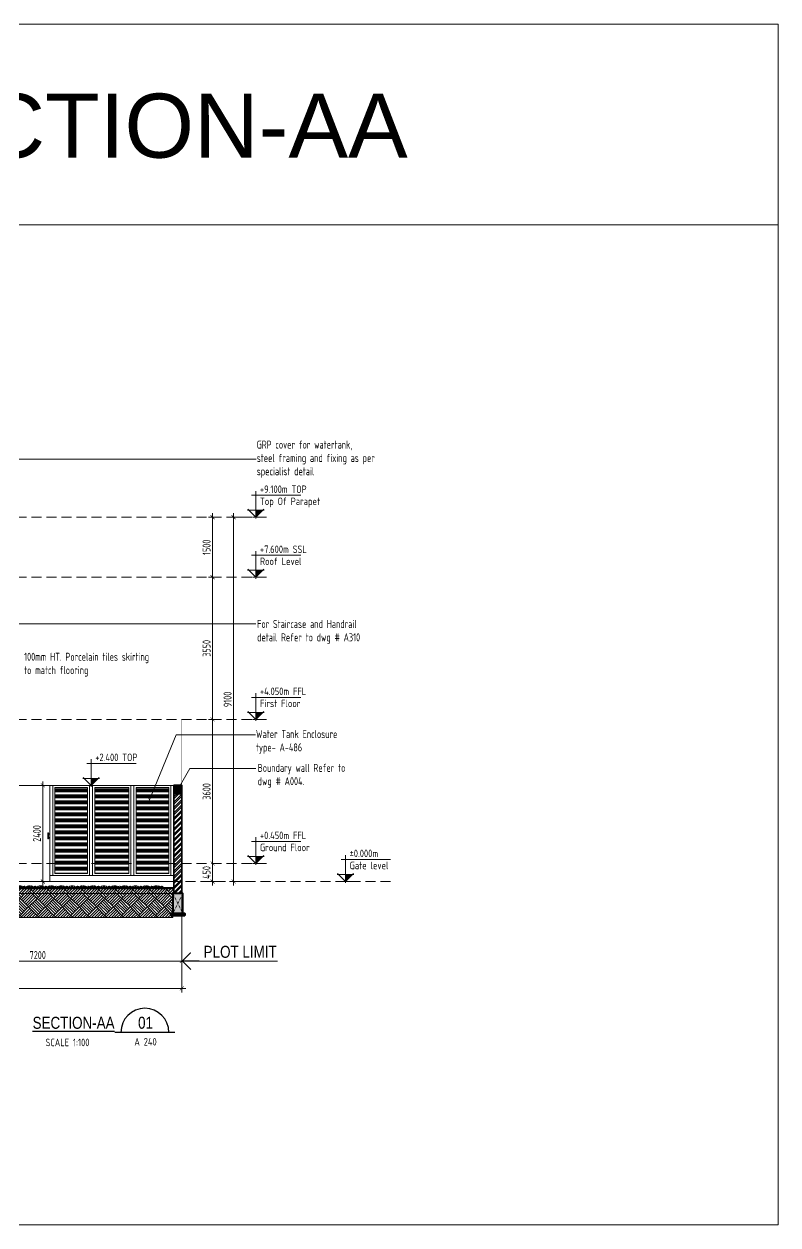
# Model space of a CAD drawing. Header units: millimetres. Extents: x -6181 to 191287, y -8583 to 23546.
# Drawn here: x 30647 to 49490, y -8583 to 21425 of the extents above; entities that cross this region are included whole.
import ezdxf
from ezdxf.enums import TextEntityAlignment as Align

# ---------------------------------------------------------------- set-up
doc = ezdxf.new("R2010")
doc.units = ezdxf.units.MM
doc.header["$MEASUREMENT"] = 0
for name, pattern in [('1735-DT-5BR-SEC_AA$0$DASHED', [0.75, 0.5, -0.25]), ('1735-DT-5BR-SEC_AA$0$HIDDEN', [0.375, 0.25, -0.125]), ('1735-DT-5BR-SEC_AA$0$PHANTOM', [2.5, 1.25, -0.25, 0.25, -0.25, 0.25, -0.25]), ('ACAD_ISO02W100', [15, 12, -3]), ('DASHED', [0.75, 0.5, -0.25])]:
    doc.linetypes.add(name, pattern=pattern)
for name, color, linetype, lineweight, plot in [('00--ORIGIN', 6, 'Continuous', 0, False), ('00--ORIGIN POINT', 200, 'Continuous', 20, False), ('1735-DT-5BR-SEC_AA$0$00--ORIGIN', 6, 'Continuous', 0, False)]:
    doc.layers.add(name, color=color, linetype=linetype, lineweight=lineweight, plot=plot)
for name, color, linetype in [('01--VIEW-TITLE', 7, 'Continuous'), ('1735-DT-5BR-SEC_AA$0$0-LOUVERS', 252, 'Continuous'), ('1735-DT-5BR-SEC_AA$0$Z- Plot', 1, '1735-DT-5BR-SEC_AA$0$PHANTOM')]:
    doc.layers.add(name, color=color, linetype=linetype)
for name, color, linetype, lineweight in [('05--LEADER', 11, 'Continuous', 20), ('05--TEXT-2', 2, 'Continuous', 25), ('07--DIM-2', 2, 'Continuous', 25), ('1735-DT-5BR-SEC_AA$0$04--HATCH-0', 8, 'Continuous', 5), ('1735-DT-5BR-SEC_AA$0$04--HATCH-1', 251, 'Continuous', 13), ('1735-DT-5BR-SEC_AA$0$06--LINE-0', 8, 'Continuous', 13), ('1735-DT-5BR-SEC_AA$0$06--LINE-1', 9, 'Continuous', 18), ('1735-DT-5BR-SEC_AA$0$06--LINE-2', 2, 'Continuous', 25), ('1735-DT-5BR-SEC_AA$0$06--LINE-5', 5, 'Continuous', 50), ('1735-DT-5BR-SEC_AA$0$A-ELSC-STRC', 51, 'Continuous', 50), ('1735-DT-5BR-SEC_AA$0$E--CONCRETE-4', 4, 'Continuous', 40), ('1735-DT-5BR-SEC_AA$0$E--CONCRETE-Beams', 1, '1735-DT-5BR-SEC_AA$0$HIDDEN', 0), ('1735-DT-5BR-SEC_AA$0$E--CONCRETE-SHADE', 253, 'Continuous', 25), ('1735-DT-5BR-SEC_AA$0$F--BLOCKWALL-3', 3, 'Continuous', 35), ('1735-DT-5BR-SEC_AA$0$F--BLOCKWALL-HATCH', 8, 'Continuous', 13), ('1735-DT-5BR-SEC_AA$0$G--STELWRK-0', 8, 'Continuous', 13), ('1735-DT-5BR-SEC_AA$0$J--WATERPROOFING-HID', 9, '1735-DT-5BR-SEC_AA$0$HIDDEN', 18), ('1735-DT-5BR-SEC_AA$0$Q--BLOCPAVING', 9, 'Continuous', 18), ('1735-DT-5BR-SEC_AA$0$Q--KERBS', 1, 'Continuous', 18), ('1735-DT-5BR-SEC_AA$0$W--ELV-1', 250, '1735-DT-5BR-SEC_AA$0$DASHED', 9), ('1735-DT-5BR-SEC_AA$0$Z--LANDSCAPE-00', 94, 'Continuous', 0), ('W--ELEV-2', 7, 'Continuous', 20), ('W--ELV-1', 250, 'DASHED', 9)]:
    doc.layers.add(name, color=color, linetype=linetype, lineweight=lineweight)
doc.styles.add('1735-DT-5BR-SEC_AA$0$SDC-TEXT', font='arial.ttf')
doc.styles.add('Ariel', font='arial.ttf', dxfattribs={"width": 0.8})
doc.styles.add('ISO', font='isocp2.shx', dxfattribs={"width": 0.8})
doc.styles.add('SDC-TEXT', font='arial.ttf')
doc.dimstyles.new('1-100_AR', dxfattribs={"dimtxt": 200, "dimasz": 100, "dimexe": 100, "dimexo": 100, "dimgap": 0, "dimtad": 0, "dimdec": 0, "dimzin": 12, "dimdsep": 46, "dimtxsty": 'ISO', "dimblk": 'ARCHTICK', "dimcen": 100, "dimdle": 100, "dimclrd": 8, "dimclre": 9, "dimclrt": 2, "dimadec": 0, "dimazin": 0, "dimtfac": 1, "dimtdec": 0, "dimtmove": 0, "dimatfit": 2, "dimldrblk": 'ARCHTICK', "dimfxl": 1, "dimtvp": 0.75, "dimtolj": 1, "dimtzin": 12, "dimlwd": 9, "dimlwe": 9, "dimarcsym": 0})
pattern_1 = [(180, (-108127.42, 12586.46), (-3e-14, -150), []), (180, (-108152.42, 12611.46), (-3e-14, -150), []), (180, (-108177.42, 12636.46), (-3e-14, -150), []), (180, (-108202.42, 12661.46), (-3e-14, -150), [])]

# ---------------------------------------------------------------- blocks, each defined once
blk = doc.blocks.new('V-TITLE1')
at = {"layer": '01--VIEW-TITLE', "color": 4}
blk.add_line((1000, 0), (-1000, 0), dxfattribs=at)
at = {"layer": '01--VIEW-TITLE', "color": 2}
blk.add_arc((0, 0), 800, 0, 180, dxfattribs=at)
at = {"layer": '01--VIEW-TITLE', "color": 4, "style": 'Ariel', "width": 0.8}
blk.add_attdef('VIEWREF', text='', height=400, dxfattribs=at).set_placement((-1008, 118), align=Align.RIGHT)
blk.add_attdef('VREF', text='', height=400, dxfattribs=at).set_placement((23, 321), align=Align.MIDDLE)
at = {"layer": '01--VIEW-TITLE', "color": 2, "style": 'ISO', "width": 0.8}
blk.add_attdef('SCALE', text='', height=250, dxfattribs=at).set_placement((-1028, -462), align=Align.RIGHT)
blk.add_attdef('DWGREF', text='', height=250, dxfattribs=at).set_placement((23, -315), align=Align.MIDDLE)
blk = doc.blocks.new('*U5')
at = {"color": 2}
for p, q in [((0, 875), (0, -46)), ((1503, 734), (-141, 734)), ((-280, 234), (280, 234)), ((0, 0), (-267, 267)), ((267, 267), (0, 0))]:
    blk.add_line(p, q, dxfattribs=at)
blk.add_solid([(0, 234), (234, 234), (0, 0), (234, 234)], dxfattribs=at)
at = {"layer": '00--ORIGIN POINT', "linetype": 'ACAD_ISO02W100', "ltscale": 5}
blk.add_line((270, 0), (-270, 0), dxfattribs=at)
at = {"style": 'ISO', "width": 0.8}
for tag, p in [('LEVEL', (225, 782)), ('FLOOR', (225, 406))]:
    blk.add_attdef(tag, p, '', height=250, dxfattribs=at)
blk = doc.blocks.new('_ArchTick')
at = {"color": 0, "const_width": 0.15}
blk.add_lwpolyline([(-0.5, -0.5), (0.5, 0.5)], dxfattribs=at)
blk = doc.blocks.new('*D38')
at = {"layer": '07--DIM-2', "color": 8, "lineweight": 9, "transparency": 16777216}
blk.add_line((31118, -100), (31118, 2500), dxfattribs=at)
at = {"layer": '07--DIM-2', "color": 9, "lineweight": 9, "transparency": 16777216}
for p, q in [((31190, 2400), (31018, 2400)), ((31190, 0), (31018, 0))]:
    blk.add_line(p, q, dxfattribs=at)
at = {"layer": 'Defpoints', "color": 0, "transparency": 16777216}
for p in [(31118, 2400), (31290, 2400), (31290, 0)]:
    blk.add_point(p, dxfattribs=at)
at = {"layer": '07--DIM-2', "color": 8, "lineweight": 9, "transparency": 16777216, "xscale": 100, "yscale": 100, "zscale": 100}
for p, rotation in [((31118, 2400), 90), ((31118, 0), 270)]:
    blk.add_blockref('_ArchTick', p, dxfattribs=dict(at, rotation=rotation))
at = {"layer": '07--DIM-2', "color": 2, "transparency": 16777216, "insert": (30968, 1200), "char_height": 200, "attachment_point": 5, "rotation": 90, "style": 'ISO'}
blk.add_mtext('\\A1;2400', dxfattribs=at)
blk = doc.blocks.new('*U195')
at = {"layer": '1735-DT-5BR-SEC_AA$0$04--HATCH-1'}
h = blk.add_hatch(dxfattribs=at)
h.set_pattern_fill('AR-PARQ1', color=251, scale=25, angle=45, style=0)
h.set_pattern_definition([(135, (-5580, 5e-10), (-424.264, 3e-14), [300, -300]), (135, (-5544.65, 35.36), (-424.264, 3e-14), [300, -300]), (135, (-5509.3, 70.7), (-424.264, 3e-14), [300, -300]), (135, (-5473.94, 106.07), (-424.264, 3e-14), [300, -300]), (135, (-5438.58, 141.42), (-424.264, 3e-14), [300, -300]), (135, (-5403.22, 176.78), (-424.264, 3e-14), [300, -300]), (135, (-5367.87, 212.13), (-424.264, 3e-14), [300, -300]), (45, (-5792.13, 212.13), (424.264, -3e-14), [300, -300]), (45, (-5827.5, 247.5), (424.264, -3e-14), [300, -300]), (45, (-5862.84, 282.84), (424.264, -3e-14), [300, -300]), (45, (-5898.2, 318.2), (424.264, -3e-14), [300, -300]), (45, (-5933.55, 353.55), (424.264, -3e-14), [300, -300]), (45, (-5968.9, 388.9), (424.264, -3e-14), [300, -300]), (45, (-6004.27, 424.26), (424.264, -3e-14), [300, -300])])
h.paths.add_polyline_path([(-5800, 0), (0, 0), (0, -150), (-5800, -150)])
h = blk.add_hatch(dxfattribs=at)
h.set_pattern_fill('AR-SAND', color=256, scale=25, style=0)
h.paths.add_polyline_path([(371, 0), (371, 50), (275, 50), (275, 0)])
h = blk.add_hatch(dxfattribs=at)
h.set_pattern_fill('AR-SAND', color=256, scale=25, style=0)
h.paths.add_polyline_path([(1180, 0), (1180, 50), (275, 50), (275, 0)])
h = blk.add_hatch(dxfattribs=at)
h.set_pattern_fill('AR-SAND', color=256, scale=25, style=0)
h.paths.add_polyline_path([(371, 0), (371, 50), (275, 50), (275, 0)])
at = {"layer": '1735-DT-5BR-SEC_AA$0$E--CONCRETE-SHADE'}
for points in [[(150, 0), (150, 150), (42, 150, 0.344151), (27, 139), (0, 30), (0, 0)], [(275, 0), (0, 0), (0, -150), (275, -150)], [(275, 50), (159, 50), (159, 0), (275, 0)]]:
    blk.add_hatch(color=256, dxfattribs=at).paths.add_polyline_path(points)
at = {"layer": '1735-DT-5BR-SEC_AA$0$00--ORIGIN', "color": 6}
blk.add_line((1180, 0), (1180, 50), dxfattribs=at)
blk.add_line((1180, 0), (1180, 50), dxfattribs=at)
blk.add_line((1180, 0), (1180, 50), dxfattribs=at)
at = {"layer": '1735-DT-5BR-SEC_AA$0$00--ORIGIN'}
blk.add_lwpolyline([(-5800, 0), (0, 0), (0, -150), (-5800, -150)], close=True, dxfattribs=at)
at = {"layer": '1735-DT-5BR-SEC_AA$0$06--LINE-5', "color": 252, "linetype": 'ByBlock', "const_width": 50}
blk.add_lwpolyline([(0, -25), (-5800, -25)], dxfattribs=at)
at = {"layer": '1735-DT-5BR-SEC_AA$0$06--LINE-5', "linetype": 'ByBlock', "const_width": 10}
blk.add_lwpolyline([(0, 0), (-5800, 0)], dxfattribs=at)
at = {"layer": '1735-DT-5BR-SEC_AA$0$Q--BLOCPAVING', "color": 8}
blk.add_line((0, 0), (-5800, 0), dxfattribs=at)
blk.add_line((0, 0), (-5800, 0), dxfattribs=at)
blk.add_line((0, 0), (-5800, 0), dxfattribs=at)
at = {"layer": '1735-DT-5BR-SEC_AA$0$Q--BLOCPAVING'}
blk.add_line((275, 0), (1180, 0, 0), dxfattribs=at)
blk.add_line((275, 0), (1180, 0, 0), dxfattribs=at)
blk.add_line((275, 0), (1180, 0, 0), dxfattribs=at)
at = {"layer": '1735-DT-5BR-SEC_AA$0$Q--BLOCPAVING', "color": 3, "elevation": 0}
blk.add_lwpolyline([(27, 139), (0, 30), (0, 0), (150, 0), (150, 150), (42, 150, 0.344151)], format="xyb", close=True, dxfattribs=at)
for points in [[(275, 0), (275, -150), (0, -150), (0, 0)], [(159, 50), (159, 0), (275, 0), (275, 50)]]:
    blk.add_lwpolyline(points, close=True, dxfattribs=at)
at = {"layer": '1735-DT-5BR-SEC_AA$0$Q--BLOCPAVING', "color": 8, "elevation": 0}
blk.add_lwpolyline([(1180, 150), (150, 150)], dxfattribs=at)
at = {"layer": '1735-DT-5BR-SEC_AA$0$Q--BLOCPAVING', "elevation": 0}
for points in [[(161, 70), (161, 135), (176, 150), (346, 150), (361, 135), (361, 70)], [(371, 70), (371, 135), (386, 150), (556, 150), (571, 135), (571, 70)], [(581, 70), (581, 135), (596, 150), (766, 150), (781, 135), (781, 70)], [(791, 70), (791, 135), (806, 150), (976, 150), (991, 135), (991, 70)], [(1001, 70), (1001, 135), (1016, 150), (1186, 150), (1201, 135), (1201, 70)]]:
    blk.add_lwpolyline(points, close=True, dxfattribs=at)
at = {"layer": '1735-DT-5BR-SEC_AA$0$Q--KERBS', "elevation": 0}
blk.add_lwpolyline([(1180, 50), (275, 50)], dxfattribs=at)
blk = doc.blocks.new('*U200')
at = {"lineweight": 0}
for p, q in [((-19, 11), (19, 11)), ((26, 8), (0, 34)), ((0, 0), (57, 0)), ((37, 12), (20, 45)), ((57, 11), (47, 48)), ((47, 11), (104, 11)), ((68, 0), (83, 0)), ((75, 11), (75, 49)), ((94, 11), (103, 48)), ((94, 0), (151, 0)), ((113, 9), (130, 43)), ((124, 8), (151, 34)), ((132, 11), (170, 11)), ((151, 0), (198, 0)), ((189, 0), (181, 29)), ((207, 0), (207, 38)), ((217, 0), (264, 0)), ((226, 0), (234, 29)), ((245, 11), (283, 11)), ((290, 8), (264, 34)), ((264, 0), (320, 0)), ((301, 12), (284, 45)), ((320, 11), (311, 48)), ((311, 11), (368, 11)), ((332, 0), (347, 0)), ((339, 11), (339, 49)), ((358, 11), (367, 48)), ((358, 0), (415, 0)), ((377, 9), (394, 43)), ((388, 8), (415, 34)), ((396, 11), (434, 11)), ((415, 0), (462, 0)), ((452, 0), (445, 29)), ((471, 0), (471, 38)), ((481, 0), (528, 0)), ((490, 0), (497, 29)), ((509, 11), (547, 11)), ((554, 8), (528, 34)), ((528, 0), (584, 0)), ((564, 12), (548, 45)), ((584, 11), (575, 48)), ((575, 11), (631, 11)), ((596, 0), (611, 0)), ((603, 11), (603, 49)), ((622, 11), (631, 48)), ((622, 0), (679, 0)), ((641, 9), (658, 43)), ((652, 8), (679, 34)), ((660, 11), (697, 11)), ((679, 0), (726, 0)), ((716, 0), (709, 29)), ((735, 0), (735, 38)), ((745, 0), (792, 0)), ((754, 0), (761, 29)), ((773, 11), (811, 11)), ((818, 8), (791, 34)), ((792, 0), (848, 0)), ((828, 12), (811, 45)), ((848, 11), (839, 48)), ((839, 11), (895, 11)), ((860, 0), (875, 0)), ((867, 11), (867, 49)), ((886, 11), (895, 48)), ((886, 0), (943, 0)), ((905, 9), (922, 43)), ((916, 8), (943, 34)), ((924, 11), (961, 11)), ((943, 0), (990, 0)), ((980, 0), (973, 29)), ((999, 0), (999, 38)), ((1008, 0), (1056, 0)), ((1018, 0), (1025, 29)), ((1037, 11), (1074, 11)), ((1082, 8), (1055, 34)), ((1056, 0), (1112, 0)), ((1092, 12), (1075, 45)), ((1112, 11), (1103, 48)), ((1103, 11), (1159, 11)), ((1123, 0), (1139, 0)), ((1131, 11), (1131, 49)), ((1150, 11), (1159, 48)), ((1150, 0), (1206, 0)), ((1169, 9), (1186, 43)), ((1180, 8), (1207, 34)), ((1188, 11), (1225, 11)), ((1206, 0), (1254, 0)), ((1244, 0), (1237, 29)), ((1263, 0), (1263, 38)), ((1272, 0), (1320, 0)), ((1282, 0), (1289, 29)), ((1301, 11), (1338, 11)), ((1346, 8), (1319, 34)), ((1320, 0), (1376, 0)), ((1356, 12), (1339, 45)), ((1376, 11), (1367, 48)), ((1367, 11), (1423, 11)), ((1387, 0), (1402, 0)), ((1395, 11), (1395, 49)), ((1414, 11), (1423, 48)), ((1414, 0), (1470, 0)), ((1433, 9), (1449, 43)), ((1444, 8), (1471, 34)), ((1451, 11), (1489, 11)), ((1470, 0), (1517, 0)), ((1508, 0), (1501, 29)), ((1527, 0), (1527, 38)), ((1536, 0), (1583, 0)), ((1546, 0), (1553, 29)), ((1565, 11), (1602, 11)), ((1610, 8), (1583, 34)), ((1583, 0), (1640, 0)), ((1620, 12), (1603, 45)), ((1640, 11), (1631, 48)), ((1631, 11), (1687, 11)), ((1651, 0), (1666, 0)), ((1659, 11), (1659, 49)), ((1678, 11), (1687, 48)), ((1678, 0), (1734, 0)), ((1696, 9), (1713, 43)), ((1708, 8), (1734, 34)), ((1715, 11), (1753, 11)), ((1734, 0), (1781, 0)), ((1772, 0), (1765, 29)), ((1791, 0), (1791, 38)), ((1800, 0), (1847, 0)), ((1810, 0), (1817, 29)), ((1828, 11), (1866, 11)), ((1874, 8), (1847, 34)), ((1847, 0), (1904, 0)), ((1884, 12), (1867, 45)), ((1894, 11), (1951, 11)), ((1904, 11), (1895, 48)), ((1915, 0), (1930, 0)), ((1923, 11), (1923, 49)), ((1942, 11), (1951, 48)), ((1942, 0), (1998, 0)), ((1960, 9), (1977, 43)), ((1972, 8), (1998, 34)), ((1979, 11), (2017, 11)), ((1998, 0), (2045, 0)), ((2036, 0), (2028, 29)), ((2055, 0), (2055, 38)), ((2064, 0), (2111, 0)), ((2074, 0), (2081, 29)), ((2092, 11), (2130, 11)), ((2138, 8), (2111, 34)), ((2111, 0), (2168, 0)), ((2148, 12), (2131, 45)), ((2158, 11), (2215, 11)), ((2168, 11), (2159, 48)), ((2179, 0), (2194, 0)), ((2187, 11), (2187, 49)), ((2205, 11), (2215, 48)), ((2205, 0), (2262, 0)), ((2224, 9), (2241, 43)), ((2236, 8), (2262, 34)), ((2243, 11), (2281, 11)), ((2262, 0), (2309, 0)), ((2300, 0), (2292, 29)), ((2319, 0), (2319, 38)), ((2328, 0), (2375, 0)), ((2337, 0), (2345, 29)), ((2356, 11), (2394, 11)), ((2401, 8), (2375, 34)), ((2375, 0), (2432, 0)), ((2412, 12), (2395, 45)), ((2422, 11), (2479, 11)), ((2432, 11), (2423, 48)), ((2443, 0), (2458, 0)), ((2450, 11), (2450, 49)), ((2469, 11), (2478, 48)), ((2469, 0), (2526, 0)), ((2488, 9), (2505, 43)), ((2500, 8), (2526, 34)), ((2507, 11), (2545, 11)), ((2526, 0), (2573, 0)), ((2564, 0), (2556, 29)), ((2582, 0), (2582, 38)), ((2592, 0), (2639, 0)), ((2601, 0), (2609, 29)), ((2620, 11), (2658, 11)), ((2665, 8), (2639, 34)), ((2639, 0), (2696, 0)), ((2676, 12), (2659, 45)), ((2696, 11), (2686, 48)), ((2686, 11), (2743, 11)), ((2707, 0), (2722, 0)), ((2714, 11), (2714, 49)), ((2733, 11), (2742, 48)), ((2733, 0), (2790, 0)), ((2752, 9), (2769, 43)), ((2763, 8), (2790, 34)), ((2771, 11), (2809, 11)), ((2790, 0), (2837, 0)), ((2828, 0), (2820, 29)), ((2846, 0), (2846, 38)), ((2856, 0), (2903, 0)), ((2865, 0), (2873, 29)), ((2884, 11), (2922, 11)), ((2929, 8), (2903, 34)), ((2903, 0), (2959, 0)), ((2940, 12), (2923, 45)), ((2959, 11), (2950, 48)), ((2950, 11), (3007, 11)), ((2971, 0), (2986, 0)), ((2978, 11), (2978, 49)), ((2997, 11), (3006, 48)), ((2997, 0), (3054, 0)), ((3016, 9), (3033, 43)), ((3027, 8), (3054, 34)), ((3035, 11), (3073, 11)), ((3054, 0), (3101, 0)), ((3091, 0), (3084, 29)), ((3110, 0), (3110, 38)), ((3120, 0), (3167, 0)), ((3129, 0), (3136, 29)), ((3148, 11), (3186, 11)), ((3193, 8), (3167, 34)), ((3167, 0), (3223, 0)), ((3203, 12), (3187, 45)), ((3223, 11), (3214, 48)), ((3214, 11), (3270, 11)), ((3235, 0), (3250, 0)), ((3242, 11), (3242, 49)), ((3261, 11), (3270, 48)), ((3261, 0), (3318, 0)), ((3280, 9), (3297, 43)), ((3291, 8), (3318, 34)), ((3299, 11), (3336, 11)), ((3318, 0), (3365, 0)), ((3355, 0), (3348, 29)), ((3374, 0), (3374, 38)), ((3384, 0), (3431, 0)), ((3393, 0), (3400, 29)), ((3412, 11), (3450, 11)), ((3457, 8), (3430, 34)), ((3431, 0), (3487, 0)), ((3467, 12), (3450, 45)), ((3487, 11), (3478, 48)), ((3478, 11), (3534, 11)), ((3499, 0), (3514, 0)), ((3506, 11), (3506, 49)), ((3525, 11), (3534, 48)), ((3525, 0), (3582, 0)), ((3544, 9), (3561, 43)), ((3555, 8), (3582, 34)), ((3563, 11), (3600, 11)), ((3582, 0), (3629, 0)), ((3619, 0), (3612, 29)), ((3638, 0), (3638, 38)), ((3647, 0), (3695, 0)), ((3657, 0), (3664, 29)), ((3676, 11), (3713, 11)), ((3721, 8), (3694, 34)), ((3695, 0), (3751, 0)), ((3731, 12), (3714, 45)), ((3751, 11), (3742, 48)), ((3742, 11), (3798, 11)), ((3762, 0), (3778, 0)), ((3770, 11), (3770, 49)), ((3789, 11), (3798, 48)), ((3789, 0), (3845, 0)), ((3808, 9), (3825, 43)), ((3819, 8), (3846, 34)), ((3827, 11), (3864, 11)), ((3845, 0), (3893, 0)), ((3883, 0), (3876, 29)), ((3902, 0), (3902, 38)), ((3911, 0), (3959, 0)), ((3921, 0), (3928, 29)), ((3940, 11), (3977, 11)), ((3985, 8), (3958, 34)), ((3959, 0), (4015, 0)), ((3995, 12), (3978, 45)), ((4015, 11), (4006, 48)), ((4006, 11), (4062, 11)), ((4026, 0), (4041, 0)), ((4034, 11), (4034, 49)), ((4053, 11), (4062, 48)), ((4053, 0), (4109, 0)), ((4072, 9), (4088, 43)), ((4083, 8), (4110, 34)), ((4090, 11), (4128, 11)), ((4109, 0), (4156, 0)), ((4147, 0), (4140, 29)), ((4166, 0), (4166, 38)), ((4175, 0), (4222, 0)), ((4185, 0), (4192, 29)), ((4204, 11), (4241, 11)), ((4249, 8), (4222, 34)), ((4222, 0), (4279, 0)), ((4259, 12), (4242, 45)), ((4279, 11), (4270, 48)), ((4270, 11), (4326, 11)), ((4290, 0), (4305, 0)), ((4298, 11), (4298, 49)), ((4317, 11), (4326, 48)), ((4317, 0), (4373, 0)), ((4335, 9), (4352, 43)), ((4347, 8), (4373, 34)), ((4354, 11), (4392, 11)), ((4373, 0), (4420, 0)), ((4411, 0), (4404, 29)), ((4430, 0), (4430, 38)), ((4439, 0), (4486, 0)), ((4449, 0), (4456, 29)), ((4467, 11), (4505, 11)), ((4513, 8), (4486, 34)), ((4486, 0), (4543, 0)), ((4523, 12), (4506, 45)), ((4533, 11), (4590, 11)), ((4543, 11), (4534, 48)), ((4554, 0), (4569, 0)), ((4562, 11), (4562, 49)), ((4581, 11), (4590, 48)), ((4581, 0), (4637, 0)), ((4599, 9), (4616, 43)), ((4611, 8), (4637, 34)), ((4618, 11), (4656, 11)), ((4637, 0), (4684, 0)), ((4675, 0), (4667, 29)), ((4694, 0), (4694, 38)), ((4703, 0), (4750, 0)), ((4713, 0), (4720, 29)), ((4731, 11), (4769, 11)), ((4777, 8), (4750, 34)), ((4750, 0), (4807, 0)), ((4787, 12), (4770, 45)), ((4797, 11), (4854, 11)), ((4807, 11), (4798, 48)), ((4818, 0), (4833, 0)), ((4826, 11), (4826, 49)), ((4844, 11), (4854, 48)), ((4844, 0), (4901, 0)), ((4863, 9), (4880, 43)), ((4875, 8), (4901, 34)), ((4882, 11), (4920, 11)), ((4901, 0), (4948, 0)), ((4939, 0), (4931, 29)), ((4958, 0), (4958, 38)), ((4967, 0), (5014, 0)), ((4976, 0), (4984, 29)), ((4995, 11), (5033, 11)), ((5040, 8), (5014, 34)), ((5014, 0), (5071, 0)), ((5051, 12), (5034, 45)), ((5061, 11), (5118, 11)), ((5071, 11), (5062, 48)), ((5082, 0), (5097, 0)), ((5090, 11), (5090, 49)), ((5108, 11), (5117, 48)), ((5108, 0), (5165, 0)), ((5127, 9), (5144, 43)), ((5139, 8), (5165, 34)), ((5146, 11), (5184, 11)), ((5165, 0), (5212, 0)), ((5203, 0), (5195, 29)), ((5221, 0), (5221, 38)), ((5231, 0), (5278, 0)), ((5240, 0), (5248, 29)), ((5259, 11), (5297, 11)), ((5304, 8), (5278, 34)), ((5278, 0), (5335, 0)), ((5315, 12), (5298, 45)), ((5335, 11), (5325, 48)), ((5325, 11), (5382, 11)), ((5346, 0), (5361, 0)), ((5353, 11), (5353, 49)), ((5372, 11), (5381, 48)), ((5372, 0), (5429, 0)), ((5391, 9), (5408, 43)), ((5402, 8), (5429, 34)), ((5410, 11), (5448, 11)), ((5429, 0), (5476, 0)), ((5467, 0), (5459, 29)), ((5485, 0), (5485, 38)), ((5495, 0), (5542, 0)), ((5504, 0), (5512, 29))]:
    blk.add_line(p, q, dxfattribs=at)
blk = doc.blocks.new('1735-DT-5BR-SEC_AA$0$WATER ENC')
at = {"layer": '1735-DT-5BR-SEC_AA$0$G--STELWRK-0'}
h = blk.add_hatch(dxfattribs=at)
h.set_pattern_fill('ANSI34', color=252, scale=200, angle=135, style=0)
h.set_pattern_definition(pattern_1)
h.paths.add_polyline_path([(943, -50), (128, -50), (128, -2200), (943, -2200)])
h = blk.add_hatch(dxfattribs=at)
h.set_pattern_fill('ANSI34', color=252, scale=200, angle=135, style=0)
h.set_pattern_definition(pattern_1)
h.paths.add_polyline_path([(1124, -50), (1977, -50), (1977, -2200), (1124, -2200)])
h = blk.add_hatch(dxfattribs=at)
h.set_pattern_fill('ANSI34', color=252, scale=200, angle=135, style=0)
h.set_pattern_definition([(180, (-107094.09, 12586.46), (-3e-14, -150), []), (180, (-107119.09, 12611.46), (-3e-14, -150), []), (180, (-107144.09, 12636.46), (-3e-14, -150), []), (180, (-107169.09, 12661.46), (-3e-14, -150), [])])
h.paths.add_polyline_path([(2157, -50), (2972, -50), (2972, -2200), (2157, -2200)])
for p, q in [((-30, -1206), (0, -1206)), ((-30, -1216), (0, -1216)), ((-30, -1305), (0, -1305)), ((-30, -1315), (0, -1315))]:
    blk.add_line(p, q, dxfattribs=at)
blk.add_lwpolyline([(3100, -2250), (3100, 0), (0, 0), (0, -2250)], dxfattribs=at)
blk.add_lwpolyline([(3100, -2250), (3100, 0), (0, 0), (0, -2250)], dxfattribs=at)
for points in [[(0, 0), (75, 0), (75, -2250), (0, -2250)], [(996, 0), (1071, 0), (1071, -2250), (996, -2250)], [(2029, 0), (2104, 0), (2104, -2250), (2029, -2250)], [(3025, 0), (3100, 0), (3100, -2250), (3025, -2250)], [(943, -50), (128, -50), (128, -2200), (943, -2200)], [(1124, -50), (1977, -50), (1977, -2200), (1124, -2200)], [(2157, -50), (2972, -50), (2972, -2200), (2157, -2200)], [(-30, -1336), (-50, -1336), (-50, -1186), (-30, -1186)], [(0, -2400), (3100, -2400), (3100, -2250), (0, -2250)]]:
    blk.add_lwpolyline(points, close=True, dxfattribs=at)
blk = doc.blocks.new('*U186')
at = {"ltscale": 300}
for p, q in [((0, 0), (250, -500)), ((250, 0), (0, -500))]:
    blk.add_line(p, q, dxfattribs=at)
blk.add_lwpolyline([(0, -500), (0, 0), (250, 0), (250, -500)], close=True, dxfattribs=at)
blk = doc.blocks.new('1735-DT-5BR-SEC_AA$0$B WALL')
at = {"layer": '1735-DT-5BR-SEC_AA$0$04--HATCH-0'}
h = blk.add_hatch(dxfattribs=at)
h.set_pattern_fill('AR-CONC', color=256, scale=0.3, style=0)
h.set_pattern_definition([(50, (-4301.423, 1376.474), (54.6554, -4.78173), [5.715, -62.865]), (355, (-4301.423, 1376.474), (-10.573, 57.31705), [4.572, -50.2922]), (100.4514, (-4296.87, 1376.075), (44.0824, 52.5353), [4.857, -53.4271]), (46.1842, (-4301.423, 1391.714), (81.3237, -12.6127), [8.5725, -94.2975]), (96.6356, (-4294.65, 1390.66), (71.2212, 74.2278), [7.2855, -80.1407]), (351.1842, (-4301.42, 1391.71), (71.2212, 74.2278), [6.858, -75.4379]), (21, (-4293.803, 1387.904), (45.4843, -30.67956), [5.715, -62.865]), (326, (-4293.803, 1387.904), (18.5406, 55.2564), [4.572, -50.292]), (71.4514, (-4290.013, 1385.347), (64.0249, 24.57683), [4.857, -53.427]), (37.5, (-4301.423, 1376.474), (0.92658, 25.36651), [0, -49.6824, 0, -51.054, 0, -50.4825]), (7.5, (-4301.423, 1376.474), (20.0459, 30.05417), [0, -29.1084, 0, -48.5394, 0, -19.2405]), (327.5, (-4318.416, 1376.474), (40.67718, -1.71862), [0, -19.05, 0, -59.436, 0, -78.867]), (317.5, (-4326.036, 1376.474), (44.43875, 7.62795), [0, -24.765, 0, -39.4716, 0, -56.007])])
h.paths.add_polyline_path([(275, -550), (275, -500), (-75, -500), (-75, -550)])
at = {"layer": '1735-DT-5BR-SEC_AA$0$E--CONCRETE-SHADE'}
h = blk.add_hatch(color=256, dxfattribs=at)
h.dxf.hatch_style = 1
h.paths.add_polyline_path([(0, 2500), (200, 2500), (200, 2700), (0, 2700)])
h = blk.add_hatch(color=256, dxfattribs=at)
h.dxf.hatch_style = 1
h.paths.add_polyline_path([(-25, -500), (225, -500), (225, 0), (-25, 0)])
at = {"layer": '1735-DT-5BR-SEC_AA$0$F--BLOCKWALL-HATCH'}
h = blk.add_hatch(dxfattribs=at)
h.set_pattern_fill('ANSI32', color=256, scale=250)
h.set_pattern_definition([(45, (-100003.61, 300), (-66.29126, 66.29126), []), (45, (-99959.42, 300), (-66.29126, 66.29126), [])])
h.paths.add_polyline_path([(0, 2500), (200, 2500), (200, 0), (0, 0)])
at = {"layer": '1735-DT-5BR-SEC_AA$0$04--HATCH-1'}
blk.add_line((0, 300), (200, 300), dxfattribs=at)
at = {"layer": '1735-DT-5BR-SEC_AA$0$A-ELSC-STRC'}
blk.add_lwpolyline([(-75, -550), (275, -550), (275, -500), (-75, -500)], close=True, dxfattribs=at)
at = {"layer": '1735-DT-5BR-SEC_AA$0$E--CONCRETE-4'}
for points in [[(0, 2500), (200, 2500), (200, 2700), (0, 2700)], [(-25, -500), (225, -500), (225, 0), (-25, 0)]]:
    blk.add_lwpolyline(points, close=True, dxfattribs=at)
at = {"layer": '1735-DT-5BR-SEC_AA$0$F--BLOCKWALL-3'}
blk.add_lwpolyline([(0, 2500), (200, 2500), (200, 0), (0, 0)], close=True, dxfattribs=at)
at = {"layer": '1735-DT-5BR-SEC_AA$0$J--WATERPROOFING-HID', "ltscale": 200, "const_width": 5}
blk.add_lwpolyline([(-35, 0), (-35, -490), (-85, -490), (-85, -560), (285, -560), (285, -490), (235, -490), (235, 0)], dxfattribs=at)
at = {"layer": '1735-DT-5BR-SEC_AA$0$E--CONCRETE-Beams'}
blk.add_blockref('*U186', (-25, 0), dxfattribs=at)
blk = doc.blocks.new('1735-DT-5BR-SEC_AA')
at = {"layer": '1735-DT-5BR-SEC_AA$0$04--HATCH-1'}
h = blk.add_hatch(dxfattribs=at)
h.set_pattern_fill('AR-PARQ1', color=256, scale=25, angle=315, style=0)
edge = h.paths.add_edge_path()
edge.add_line((28315, -150), (27390, -150))
edge.add_line((27390, -150), (27390, -900))
edge.add_line((27390, -900), (34365, -900))
edge.add_line((34365, -900), (34365, -300))
edge.add_line((34365, -300), (28315, -300))
edge.add_line((28315, -300), (28310, -149))
at = {"layer": '1735-DT-5BR-SEC_AA$0$00--ORIGIN', "color": 6}
for points in [[(-6181, 21425), (49490, 21425), (49490, 16408), (-6181, 16408)], [(-6181, 16408), (49490, 16408), (49490, -8583), (-6181, -8583)]]:
    blk.add_lwpolyline(points, close=True, dxfattribs=at)
at = {"layer": '1735-DT-5BR-SEC_AA$0$00--ORIGIN', "elevation": 0}
blk.add_lwpolyline([(28315, -150), (27390, -150), (27390, -900), (34365, -900), (34365, -300), (28315, -300), (28310, -149)], dxfattribs=at)
at = {"layer": '1735-DT-5BR-SEC_AA$0$06--LINE-0'}
blk.add_line((30248, 0), (34390, 0), dxfattribs=at)
at = {"layer": '1735-DT-5BR-SEC_AA$0$06--LINE-1'}
blk.add_line((34390, 2400), (29090, 2400), dxfattribs=at)
at = {"layer": '1735-DT-5BR-SEC_AA$0$W--ELV-1', "ltscale": 500}
for points in [[(36709, 9100), (1469, 9100)], [(36709, 7600), (1469, 7600)], [(36709, 4050), (1469, 4050)], [(36709, 450), (3260, 450)], [(39806, 0), (1469, 0)]]:
    blk.add_lwpolyline(points, dxfattribs=at)
at = {"layer": '1735-DT-5BR-SEC_AA$0$Z- Plot', "color": 12, "ltscale": 500, "true_color": 0xdb0000, "const_width": 10}
blk.add_lwpolyline([(34590, 4050), (34590, -1990)], dxfattribs=at)
at = {"xscale": -1}
blk.add_blockref('*U195', (28590, -150, 0), dxfattribs=at)
at = {"layer": '1735-DT-5BR-SEC_AA$0$0-LOUVERS'}
blk.add_blockref('1735-DT-5BR-SEC_AA$0$WATER ENC', (31290, 2400), dxfattribs=at)
at = {"layer": '1735-DT-5BR-SEC_AA$0$06--LINE-2'}
blk.add_blockref('1735-DT-5BR-SEC_AA$0$B WALL', (34390, -300), dxfattribs=at)
at = {"layer": '1735-DT-5BR-SEC_AA$0$Z--LANDSCAPE-00'}
blk.add_blockref('*U200', (28608, -150, 0), dxfattribs=at)
at = {"layer": '1735-DT-5BR-SEC_AA$0$00--ORIGIN', "color": 6, "insert": (40236, 19685), "char_height": 1600, "width": 28774.3, "attachment_point": 3, "style": '1735-DT-5BR-SEC_AA$0$SDC-TEXT'}
blk.add_mtext('SECTION-AA', dxfattribs=at)
blk = doc.blocks.new('*D65')
at = {"layer": '07--DIM-2', "color": 9, "lineweight": 9, "transparency": 16777216}
for p, q in [((36326, 9100), (35785, 9100)), ((36326, 0), (35785, 0))]:
    blk.add_line(p, q, dxfattribs=at)
at = {"layer": '07--DIM-2', "color": 8, "lineweight": 9, "transparency": 16777216}
blk.add_line((35885, -100), (35885, 9200), dxfattribs=at)
at = {"layer": 'Defpoints', "color": 0, "transparency": 16777216}
for p in [(35885, 9100), (36426, 9100), (36426, 0)]:
    blk.add_point(p, dxfattribs=at)
at = {"layer": '07--DIM-2', "color": 8, "lineweight": 9, "transparency": 16777216, "xscale": 100, "yscale": 100, "zscale": 100}
for p, rotation in [((35885, 9100), 90), ((35885, 0), 270)]:
    blk.add_blockref('_ArchTick', p, dxfattribs=dict(at, rotation=rotation))
at = {"layer": '07--DIM-2', "color": 2, "transparency": 16777216, "insert": (35735, 4550), "char_height": 200, "attachment_point": 5, "rotation": 90, "style": 'ISO'}
blk.add_mtext('\\A1;9100', dxfattribs=at)
blk = doc.blocks.new('*D66')
at = {"layer": '07--DIM-2', "color": 8, "lineweight": 9, "transparency": 16777216}
blk.add_line((35359, -100), (35359, 550), dxfattribs=at)
at = {"layer": '07--DIM-2', "color": 9, "lineweight": 9, "transparency": 16777216}
blk.add_line((35685, 0), (35259, 0), dxfattribs=at)
at = {"layer": 'Defpoints', "color": 0, "transparency": 16777216}
for p in [(35359, 450), (35359, 450), (35785, 0)]:
    blk.add_point(p, dxfattribs=at)
at = {"layer": '07--DIM-2', "color": 8, "lineweight": 9, "transparency": 16777216, "xscale": 100, "yscale": 100, "zscale": 100}
for p, rotation in [((35359, 450), 90), ((35359, 0), 270)]:
    blk.add_blockref('_ArchTick', p, dxfattribs=dict(at, rotation=rotation))
at = {"layer": '07--DIM-2', "color": 2, "transparency": 16777216, "insert": (35209, 225), "char_height": 200, "attachment_point": 5, "rotation": 90, "style": 'ISO'}
blk.add_mtext('\\A1;450', dxfattribs=at)
blk = doc.blocks.new('*D67')
at = {"layer": '07--DIM-2', "color": 9, "lineweight": 9, "transparency": 16777216}
blk.add_line((35497, 4050), (35259, 4050), dxfattribs=at)
at = {"layer": '07--DIM-2', "color": 8, "lineweight": 9, "transparency": 16777216}
blk.add_line((35359, 350), (35359, 4150), dxfattribs=at)
at = {"layer": 'Defpoints', "color": 0, "transparency": 16777216}
for p in [(35359, 4050), (35597, 4050), (35359, 450)]:
    blk.add_point(p, dxfattribs=at)
at = {"layer": '07--DIM-2', "color": 8, "lineweight": 9, "transparency": 16777216, "xscale": 100, "yscale": 100, "zscale": 100}
for p, rotation in [((35359, 4050), 90), ((35359, 450), 270)]:
    blk.add_blockref('_ArchTick', p, dxfattribs=dict(at, rotation=rotation))
at = {"layer": '07--DIM-2', "color": 2, "transparency": 16777216, "insert": (35209, 2250), "char_height": 200, "attachment_point": 5, "rotation": 90, "style": 'ISO'}
blk.add_mtext('\\A1;3600', dxfattribs=at)
blk = doc.blocks.new('*D68')
at = {"layer": '07--DIM-2', "color": 9, "lineweight": 9, "transparency": 16777216}
for p, q in [((35497, 7600), (35259, 7600)), ((35497, 4050), (35259, 4050))]:
    blk.add_line(p, q, dxfattribs=at)
at = {"layer": '07--DIM-2', "color": 8, "lineweight": 9, "transparency": 16777216}
blk.add_line((35359, 3950), (35359, 7700), dxfattribs=at)
at = {"layer": 'Defpoints', "color": 0, "transparency": 16777216}
for p in [(35359, 7600), (35597, 7600), (35597, 4050)]:
    blk.add_point(p, dxfattribs=at)
at = {"layer": '07--DIM-2', "color": 8, "lineweight": 9, "transparency": 16777216, "xscale": 100, "yscale": 100, "zscale": 100}
for p, rotation in [((35359, 7600), 90), ((35359, 4050), 270)]:
    blk.add_blockref('_ArchTick', p, dxfattribs=dict(at, rotation=rotation))
at = {"layer": '07--DIM-2', "color": 2, "transparency": 16777216, "insert": (35209, 5825), "char_height": 200, "attachment_point": 5, "rotation": 90, "style": 'ISO'}
blk.add_mtext('\\A1;3550', dxfattribs=at)
blk = doc.blocks.new('*D69')
at = {"layer": '07--DIM-2', "color": 9, "lineweight": 9, "transparency": 16777216}
for p, q in [((35497, 9100), (35259, 9100)), ((35497, 7600), (35259, 7600))]:
    blk.add_line(p, q, dxfattribs=at)
at = {"layer": '07--DIM-2', "color": 8, "lineweight": 9, "transparency": 16777216}
blk.add_line((35359, 7500), (35359, 9200), dxfattribs=at)
at = {"layer": 'Defpoints', "color": 0, "transparency": 16777216}
for p in [(35359, 9100), (35597, 9100), (35597, 7600)]:
    blk.add_point(p, dxfattribs=at)
at = {"layer": '07--DIM-2', "color": 8, "lineweight": 9, "transparency": 16777216, "xscale": 100, "yscale": 100, "zscale": 100}
for p, rotation in [((35359, 9100), 90), ((35359, 7600), 270)]:
    blk.add_blockref('_ArchTick', p, dxfattribs=dict(at, rotation=rotation))
at = {"layer": '07--DIM-2', "color": 2, "transparency": 16777216, "insert": (35209, 8350), "char_height": 200, "attachment_point": 5, "rotation": 90, "style": 'ISO'}
blk.add_mtext('\\A1;1500', dxfattribs=at)
blk = doc.blocks.new('*D70')
at = {"layer": '07--DIM-2', "color": 9, "lineweight": 9, "transparency": 16777216}
for p, q in [((4590, -1144), (4590, -2770)), ((34590, -1000), (34590, -2770))]:
    blk.add_line(p, q, dxfattribs=at)
at = {"layer": '07--DIM-2', "color": 8, "lineweight": 9, "transparency": 16777216}
blk.add_line((4490, -2670), (34690, -2670), dxfattribs=at)
at = {"layer": 'Defpoints', "color": 0, "transparency": 16777216}
for p in [(34590, -900), (4590, -1044), (34590, -2670)]:
    blk.add_point(p, dxfattribs=at)
at = {"layer": '07--DIM-2', "color": 8, "lineweight": 9, "transparency": 16777216, "xscale": 100, "yscale": 100, "zscale": 100, "rotation": 180}
blk.add_blockref('_ArchTick', (4590, -2670), dxfattribs=at)
at = {"layer": '07--DIM-2', "color": 8, "lineweight": 9, "transparency": 16777216, "xscale": 100, "yscale": 100, "zscale": 100}
blk.add_blockref('_ArchTick', (34590, -2670), dxfattribs=at)
at = {"layer": '07--DIM-2', "color": 2, "transparency": 16777216, "char_height": 200, "attachment_point": 5, "style": 'ISO'}
for s, insert in [('\\A1;30000', (19590, -2520)), ('\\A1;PLOT DIMENSION', (19590, -2822))]:
    blk.add_mtext(s, dxfattribs=dict(at, insert=insert))
blk = doc.blocks.new('Leader Aero')
at = {"ltscale": 0.03}
blk.add_line((-1.41, 0), (0, 0), dxfattribs=at)
at = {"ltscale": 0.03, "const_width": 0.1}
blk.add_lwpolyline([(-0.71, 0.71), (0, 0), (-0.71, -0.71)], dxfattribs=at)
blk = doc.blocks.new('*D116')
at = {"layer": '07--DIM-2', "color": 9, "lineweight": 9, "transparency": 16777216}
for p, q in [((27390, -100), (27390, -2089)), ((34590, -394), (34590, -2089))]:
    blk.add_line(p, q, dxfattribs=at)
at = {"layer": '07--DIM-2', "color": 8, "lineweight": 9, "transparency": 16777216}
blk.add_line((27290, -1989), (34690, -1989), dxfattribs=at)
at = {"layer": 'Defpoints', "color": 0, "transparency": 16777216}
for p in [(27390, 0), (34590, -294), (34590, -1989)]:
    blk.add_point(p, dxfattribs=at)
at = {"layer": '07--DIM-2', "color": 8, "lineweight": 9, "transparency": 16777216, "xscale": 100, "yscale": 100, "zscale": 100, "rotation": 180}
blk.add_blockref('_ArchTick', (27390, -1989), dxfattribs=at)
at = {"layer": '07--DIM-2', "color": 8, "lineweight": 9, "transparency": 16777216, "xscale": 100, "yscale": 100, "zscale": 100}
blk.add_blockref('_ArchTick', (34590, -1989), dxfattribs=at)
at = {"layer": '07--DIM-2', "color": 2, "transparency": 16777216, "insert": (30990, -1839), "char_height": 200, "attachment_point": 5, "style": 'ISO'}
blk.add_mtext('\\A1;7200', dxfattribs=at)

msp = doc.modelspace()

# ---------------------------------------------------------------- linework, layer by layer
at = {"layer": 'W--ELV-1', "ltscale": 500}
for points in [[(36709.2, 9100), (1469.5, 9100)], [(36709.2, 7600), (1469.5, 7600)], [(36709.2, 4050), (1469.5, 4050)], [(36709.2, 450), (3259.7, 450)], [(39805.5, 0), (1469.5, 0)]]:
    msp.add_lwpolyline(points, dxfattribs=at)

# ---------------------------------------------------------------- block references
ref = msp.add_blockref('V-TITLE1', (33666.7, -3769.3), dxfattribs=dict(xscale=0.75, yscale=0.75, zscale=0.75))
ref.add_attrib('VREF', '01', dxfattribs={"layer": '01--VIEW-TITLE', "color": 4, "height": 300, "style": 'Ariel', "width": 0.8}).set_placement((33683.6, -3528.7, 16042302.1), align=Align.MIDDLE)
ref.add_attrib('VIEWREF', '%%USECTION-AA', dxfattribs={"layer": '01--VIEW-TITLE', "color": 4, "height": 300, "style": 'Ariel', "width": 0.8}).set_placement((32910.3, -3680.8, 16042302.1), align=Align.RIGHT)
ref.add_attrib('DWGREF', 'A 240', dxfattribs={"layer": '01--VIEW-TITLE', "color": 2, "height": 187.5, "style": 'ISO', "width": 0.8}).set_placement((33683.6, -4005.2, 16042302.1), align=Align.MIDDLE)
ref.add_attrib('SCALE', 'SCALE 1:100', dxfattribs={"layer": '01--VIEW-TITLE', "color": 2, "height": 187.5, "style": 'ISO', "width": 0.8}).set_placement((32282.1, -4115.8, 16042302.1), align=Align.RIGHT)

# ---------------------------------------------------------------- texts
at = {"layer": '00--ORIGIN', "color": 6, "insert": (40236.5, 19684.7), "char_height": 1600, "width": 28774.304, "attachment_point": 3, "style": 'SDC-TEXT'}
msp.add_mtext('SECTION-AA', dxfattribs=at)

# ---------------------------------------------------------------- next in the draw order: block references
msp.add_blockref('1735-DT-5BR-SEC_AA', (0, 0))

# ---------------------------------------------------------------- next in the draw order: block references
at = {"layer": 'W--ELEV-2'}
ref = msp.add_blockref('*U5', (36439.3, 9100), dxfattribs=dict(at, xscale=0.75, yscale=0.75, zscale=0.75))
ref.add_attrib('LEVEL', '+9.100m TOP', (36543.8, 9707.6, -698143.2), dxfattribs={"layer": '0', "height": 187.5, "style": 'ISO', "width": 0.8})
ref.add_attrib('FLOOR', 'Top Of Parapet', (36543.8, 9406, -698143.2), dxfattribs={"layer": '0', "height": 187.5, "style": 'ISO', "width": 0.8})
ref = msp.add_blockref('*U5', (36439.3, 7600), dxfattribs=dict(at, xscale=0.75, yscale=0.75, zscale=0.75))
ref.add_attrib('LEVEL', '+7.600m SSL', (36543.8, 8207.6, -698143.2), dxfattribs={"layer": '0', "height": 187.5, "style": 'ISO', "width": 0.8})
ref.add_attrib('FLOOR', 'Roof Level', (36543.8, 7906, -698143.2), dxfattribs={"layer": '0', "height": 187.5, "style": 'ISO', "width": 0.8})
ref = msp.add_blockref('*U5', (36439.3, 4050), dxfattribs=dict(at, xscale=0.75, yscale=0.75, zscale=0.75))
ref.add_attrib('LEVEL', '+4.050m FFL', (36543.8, 4657.6, -698143.2), dxfattribs={"layer": '0', "height": 187.5, "style": 'ISO', "width": 0.8})
ref.add_attrib('FLOOR', 'First Floor', (36543.8, 4356, -698143.2), dxfattribs={"layer": '0', "height": 187.5, "style": 'ISO', "width": 0.8})
ref = msp.add_blockref('*U5', (32323.3, 2400), dxfattribs=dict(at, xscale=0.75, yscale=0.75, zscale=0.75))
ref.add_attrib('LEVEL', '+2.400 TOP', (32427.8, 3007.6, -698143.2), dxfattribs={"layer": '0', "height": 187.5, "style": 'ISO', "width": 0.8})
ref = msp.add_blockref('*U5', (36439.3, 450), dxfattribs=dict(at, xscale=0.75, yscale=0.75, zscale=0.75))
ref.add_attrib('LEVEL', '+0.450m FFL', (36543.8, 1057.6, -698143.2), dxfattribs={"layer": '0', "height": 187.5, "style": 'ISO', "width": 0.8})
ref.add_attrib('FLOOR', 'Ground Floor', (36543.8, 756, -698143.2), dxfattribs={"layer": '0', "height": 187.5, "style": 'ISO', "width": 0.8})
ref = msp.add_blockref('*U5', (38679.9, 0), dxfattribs=dict(at, xscale=0.75, yscale=0.75, zscale=0.75))
ref.add_attrib('LEVEL', '%%p0.000m', (38784.4, 607.6, -698143.2), dxfattribs={"layer": '0', "height": 187.5, "style": 'ISO', "width": 0.8})
ref.add_attrib('FLOOR', 'Gate level', (38784.4, 306, -698143.2), dxfattribs={"layer": '0', "height": 187.5, "style": 'ISO', "width": 0.8})

# ---------------------------------------------------------------- next in the draw order: texts
at = {"layer": '05--TEXT-2', "style": 'Ariel', "width": 0.8}
msp.add_text('PLOT LIMIT', height=300, dxfattribs=at).set_placement((35136.7, -1907.3, 0))
at = {"layer": '05--TEXT-2', "insert": (36462.9, 11015.8), "char_height": 200, "width": 3335.688, "attachment_point": 1, "style": 'ISO'}
msp.add_mtext('GRP cover for watertank, \\Psteel framing and fixing as per specialist detail', dxfattribs=at)
at = {"layer": '05--TEXT-2', "char_height": 200, "attachment_point": 1, "style": 'ISO'}
for s, width, heights, insert in [('For Staircase and Handrail detail Refer to dwg # A310', 2733.205, [936.1], (36472.7, 6534)), ('100mm HT. Porcelain tiles skirting \\Pto match flooring   ', 3670.43, [1313.7], (30649.5, 5714.5)), ('Water Tank Enclosure type- A-486', 2174.412, [1313.7], (36443.7, 3783.6)), ('Boundary wall Refer to \\Pdwg # A004.', 6628.391, [1396], (36486.6, 2939.1))]:
    msp.add_mtext_dynamic_manual_height_columns(s, width=width, gutter_width=0, heights=heights, dxfattribs=dict(at, insert=insert))

# ---------------------------------------------------------------- next in the draw order: dimensions: what is measured, and where the dimension line sits
at = {"layer": '07--DIM-2'}
for base, p1, p2, picture, middle in [((35359.5, 9100), (35596.7, 7600), (35596.7, 9100), '*D69', (35209.5, 8350)), ((35359.5, 7600), (35596.7, 4050), (35596.7, 7600), '*D68', (35209.5, 5825)), ((35359.5, 4050), (35359.5, 450), (35596.7, 4050), '*D67', (35209.5, 2250)), ((35359.5, 450), (35784.5, 0), (35359.5, 450), '*D66', (35209.5, 225))]:
    dim = msp.add_linear_dim(base=base, p1=p1, p2=p2, angle=90, dimstyle='1-100_AR', override={"dimtmove": 1}, dxfattribs=at)
    dim.commit()
    dim.dimension.update_dxf_attribs({"geometry": picture, "text_midpoint": middle})
dim = msp.add_linear_dim(base=(35884.5, 9100), p1=(36426.1, 0), p2=(36426.1, 9100), angle=90, dimstyle='1-100_AR', dxfattribs=at)
dim.commit()
dim.dimension.update_dxf_attribs({"geometry": '*D65', "text_midpoint": (35734.5, 4550)})
dim = msp.add_aligned_dim(p1=(31290.2, 0), p2=(31290.2, 2400), distance=172.7, dimstyle='1-100_AR', override={"dimtmove": 1}, dxfattribs=at)
dim.commit()
dim.dimension.update_dxf_attribs({"geometry": '*D38', "text_midpoint": (30967.5, 1200)})
dim = msp.add_linear_dim(base=(34590.2, -1988.7), p1=(27389.9, 0), p2=(34590.2, -293.9), dimstyle='1-100_AR', override={"dimtmove": 1}, dxfattribs=at)
dim.commit()
dim.dimension.update_dxf_attribs({"geometry": '*D116', "text_midpoint": (30990.1, -1838.6)})
dim = msp.add_linear_dim(base=(34590.2, -2670.5), p1=(4590.2, -1043.7), p2=(34590.2, -900), angle=180, text='<>\\X PLOT DIMENSION', dimstyle='1-100_AR', override={"dimgap": 50, "dimtmove": 1}, dxfattribs=at)
dim.commit()
dim.dimension.update_dxf_attribs({"geometry": '*D70', "text_midpoint": (19590.2, -2670.5)})

# ---------------------------------------------------------------- next in the draw order: leaders
at = {"layer": '05--LEADER'}
for points in [[(24974.2, 9656.8), (25463.1, 10553.2), (36445.5, 10553.2)], [(24440, 4391.8), (25566.8, 6436.4), (36444.2, 6436.4)], [(33781.4, 2036.1), (34449, 3667.6), (36431.9, 3667.6)], [(34490.2, 2300), (34792.7, 2824.4), (36439.9, 2824.4)]]:
    msp.add_leader(points, dimstyle='1-100_AR', dxfattribs=at)
at = {"layer": '05--TEXT-2'}
msp.add_leader([(34602.7, -1988.7, 0), (36979.2, -1988.7, 0)], dimstyle='1-100_AR', override={"dimasz": 300, "dimgap": 0, "dimtad": 0, "dimldrblk": 'Leader Aero'}, dxfattribs=at)

doc.saveas('drawing.dxf')
